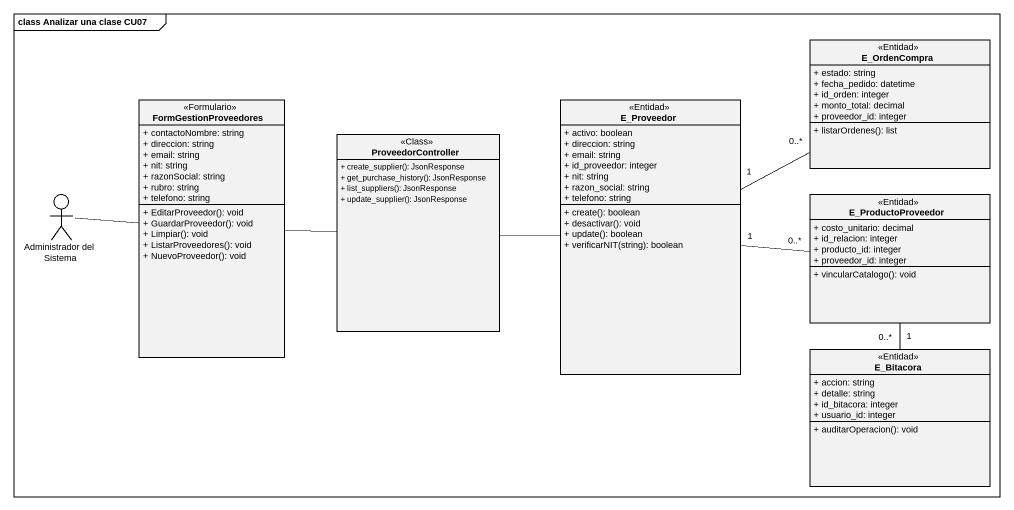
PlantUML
@startuml
mainframe class Analizar una clase CU07
allowmixing
hide circle
hide empty members
skinparam classAttributeIconSize 0
class E_OrdenCompra <<Entidad>> {
  + estado: string
  + fecha_pedido: datetime
  + id_orden: integer
  + monto_total: decimal
  + proveedor_id: integer
  + listarOrdenes(): list
}
class FormGestionProveedores <<Formulario>> {
  + contactoNombre: string
  + direccion: string
  + email: string
  + nit: string
  + razonSocial: string
  + rubro: string
  + telefono: string
  + EditarProveedor(): void
  + GuardarProveedor(): void
  + Limpiar(): void
  + ListarProveedores(): void
  + NuevoProveedor(): void
}
class E_Proveedor <<Entidad>> {
  + activo: boolean
  + direccion: string
  + email: string
  + id_proveedor: integer
  + nit: string
  + razon_social: string
  + telefono: string
  + create(): boolean
  + desactivar(): void
  + update(): boolean
  + verificarNIT(string): boolean
}
class ProveedorController <<Class>> {
  + create_supplier(): JsonResponse
  + get_purchase_history(): JsonResponse
  + list_suppliers(): JsonResponse
  + update_supplier(): JsonResponse
}
actor "Administrador del Sistema" as Administrador_del_Sistema
class E_ProductoProveedor <<Entidad>> {
  + costo_unitario: decimal
  + id_relacion: integer
  + producto_id: integer
  + proveedor_id: integer
  + vincularCatalogo(): void
}
class E_Bitacora <<Entidad>> {
  + accion: string
  + detalle: string
  + id_bitacora: integer
  + usuario_id: integer
  + auditarOperacion(): void
}
FormGestionProveedores -right- ProveedorController
E_Proveedor "1" -right- "0..*" E_OrdenCompra
E_Proveedor "1" -right- "0..*" E_ProductoProveedor
ProveedorController -right- E_Proveedor
Administrador_del_Sistema -right- FormGestionProveedores
E_ProductoProveedor "1" -- "0..*" E_Bitacora
@enduml
